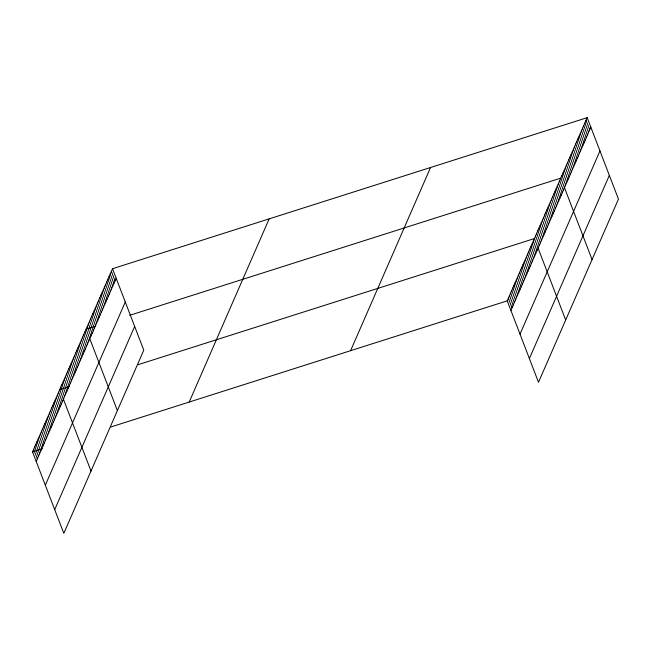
<?xml version="1.0" encoding="UTF-8"?>
<svg xmlns="http://www.w3.org/2000/svg" width="651" height="651" viewBox="0 0 651 651"><rect width="100%" height="100%" fill="white"/><g stroke="black" fill="none" stroke-linecap="round" stroke-linejoin="round"><path stroke-width="0.98" d="M112.509 268.717L143.773 350.157L63.814 533.34L32.55 451.9L112.509 268.717L587.186 117.66L618.45 199.1L538.491 382.283L507.227 300.843L587.186 117.66M36.22 461.461L116.179 278.278M45.326 485.182L125.285 301.999M54.708 509.619L134.667 326.436M189.197 402.049L269.156 218.866M350.588 350.694L430.547 167.51M510.897 310.405L590.856 127.214M520.003 334.126L599.962 150.934M529.385 358.563L609.344 175.379M95.697 326.118L86.119 329.17L117.383 410.61M129.639 315.32L560.804 178.114L592.06 259.546M69.307 386.572L59.737 389.615L91.002 471.055M138.061 364.698L534.414 238.559L565.678 319.999M32.55 451.9L42.12 448.856M110.873 426.975L507.227 300.843M586.038 120.289L589.708 129.842M584.891 122.917L588.561 132.47M583.744 125.545L587.414 135.099M582.596 128.174L586.266 137.727M581.449 130.802L585.119 140.356M580.301 133.431L583.971 142.984M579.154 136.059L582.824 145.612M578.007 138.687L581.677 148.241M576.859 141.316L580.529 150.869M575.72 143.944L579.382 153.498M574.573 146.573L578.234 156.126M573.425 149.201L577.087 158.754M572.278 151.829L575.94 161.383M571.13 154.458L574.792 164.011M569.983 157.086L573.645 166.64M568.836 159.715L572.498 169.268M567.688 162.343L571.358 171.897M566.541 164.972L570.211 174.525M565.393 167.6L569.064 177.153M564.246 170.228L567.916 179.782M563.099 172.857L566.769 182.41M561.951 175.485L565.621 185.039M559.657 180.742L563.327 190.295M558.509 183.37L562.179 192.924M557.362 185.991L561.032 195.552M556.214 188.619L559.884 198.181M555.067 191.248L558.737 200.809M553.92 193.876L557.59 203.438M552.772 196.504L556.442 206.066M551.625 199.133L555.295 208.694M550.477 201.761L554.147 211.323M549.33 204.39L553 213.951M548.183 207.018L551.853 216.58M547.035 209.646L550.705 219.208M545.888 212.275L549.558 221.836M544.741 214.903L548.411 224.465M543.593 217.532L547.263 227.093M542.446 220.16L546.116 229.722M541.298 222.788L544.968 232.35M540.151 225.417L543.821 234.978M539.004 228.045L542.674 237.607M537.856 230.674L541.526 240.235M536.709 233.302L540.379 242.864M535.561 235.931L539.231 245.492M533.283 241.155L536.953 250.716M532.152 243.751L535.822 253.312M531.021 246.347L534.683 255.908M529.881 248.942L533.551 258.496M528.75 251.538L532.42 261.092M527.619 254.134L531.289 263.688M526.488 256.73L530.158 266.283M525.357 259.318L529.019 268.879M524.218 261.914L527.888 271.475M523.087 264.509L526.757 274.071M521.956 267.105L525.626 276.667M520.824 269.701L524.494 279.263M519.693 272.297L523.355 281.859M518.554 274.893L522.224 284.454M517.423 277.489L521.093 287.042M516.292 280.085L519.962 289.638M515.161 282.68L518.831 292.234M514.021 285.276L517.691 294.83M512.89 287.864L516.56 297.426M511.759 290.46L515.429 300.021M510.628 293.056L514.298 302.617M509.497 295.652L513.167 305.213M508.358 298.248L512.028 307.809M111.362 271.345L115.032 280.906M110.214 273.973L113.884 283.535M109.067 276.602L112.737 286.163M107.92 279.23L111.59 288.792M106.772 281.859L110.442 291.42M105.625 284.487L109.295 294.049M104.477 287.115L108.147 296.677M103.33 289.744L107 299.305M102.183 292.372L105.853 301.934M101.035 295.001L104.705 304.562M99.888 297.629L103.558 307.191M98.74 300.257L102.41 309.819M97.593 302.886L101.263 312.447M96.446 305.514L100.116 315.068M95.298 308.143L98.968 317.696M94.151 310.771L97.821 320.325M93.003 313.4L96.673 322.953M91.856 316.028L95.526 325.581M90.709 318.656L94.379 328.21M89.561 321.285L93.231 330.838M88.414 323.913L92.084 333.467M87.267 326.542L90.937 336.095M84.972 331.798L88.642 341.352M83.824 334.427L87.494 343.98M82.685 337.055L86.347 346.609M81.538 339.684L85.2 349.237M80.39 342.312L84.052 351.865M79.243 344.94L82.905 354.494M78.096 347.569L81.757 357.122M76.948 350.197L80.61 359.751M75.801 352.826L79.463 362.379M74.653 355.454L78.323 365.008M73.506 358.083L77.176 367.636M72.359 360.711L76.029 370.264M71.211 363.339L74.881 372.893M70.064 365.968L73.734 375.521M68.916 368.596L72.587 378.15M67.769 371.225L71.439 380.778M66.622 373.853L70.292 383.406M65.474 376.481L69.144 386.035M64.327 379.11L67.997 388.663M63.18 381.73L66.85 391.292M62.032 384.359L65.702 393.92M60.885 386.987L64.555 396.549M58.606 392.211L62.276 401.773M57.467 394.807L61.137 404.369M56.336 397.403L60.006 406.965M55.205 399.999L58.875 409.56M54.074 402.595L57.744 412.156M52.943 405.191L56.613 414.744M51.803 407.786L55.473 417.34M50.672 410.382L54.342 419.936M49.541 412.978L53.211 422.532M48.41 415.574L52.08 425.127M47.279 418.162L50.949 427.723M46.14 420.758L49.81 430.319M45.009 423.353L48.679 432.915M43.877 425.949L47.547 435.511M42.746 428.545L46.416 438.107M41.615 431.141L45.285 440.703M40.476 433.737L44.146 443.29M39.345 436.333L43.015 445.886M38.214 438.929L41.884 448.482M37.083 441.524L40.753 451.078M35.951 444.12L39.613 453.674M34.812 446.708L38.482 456.27M33.681 449.304L37.351 458.865"/></g></svg>
